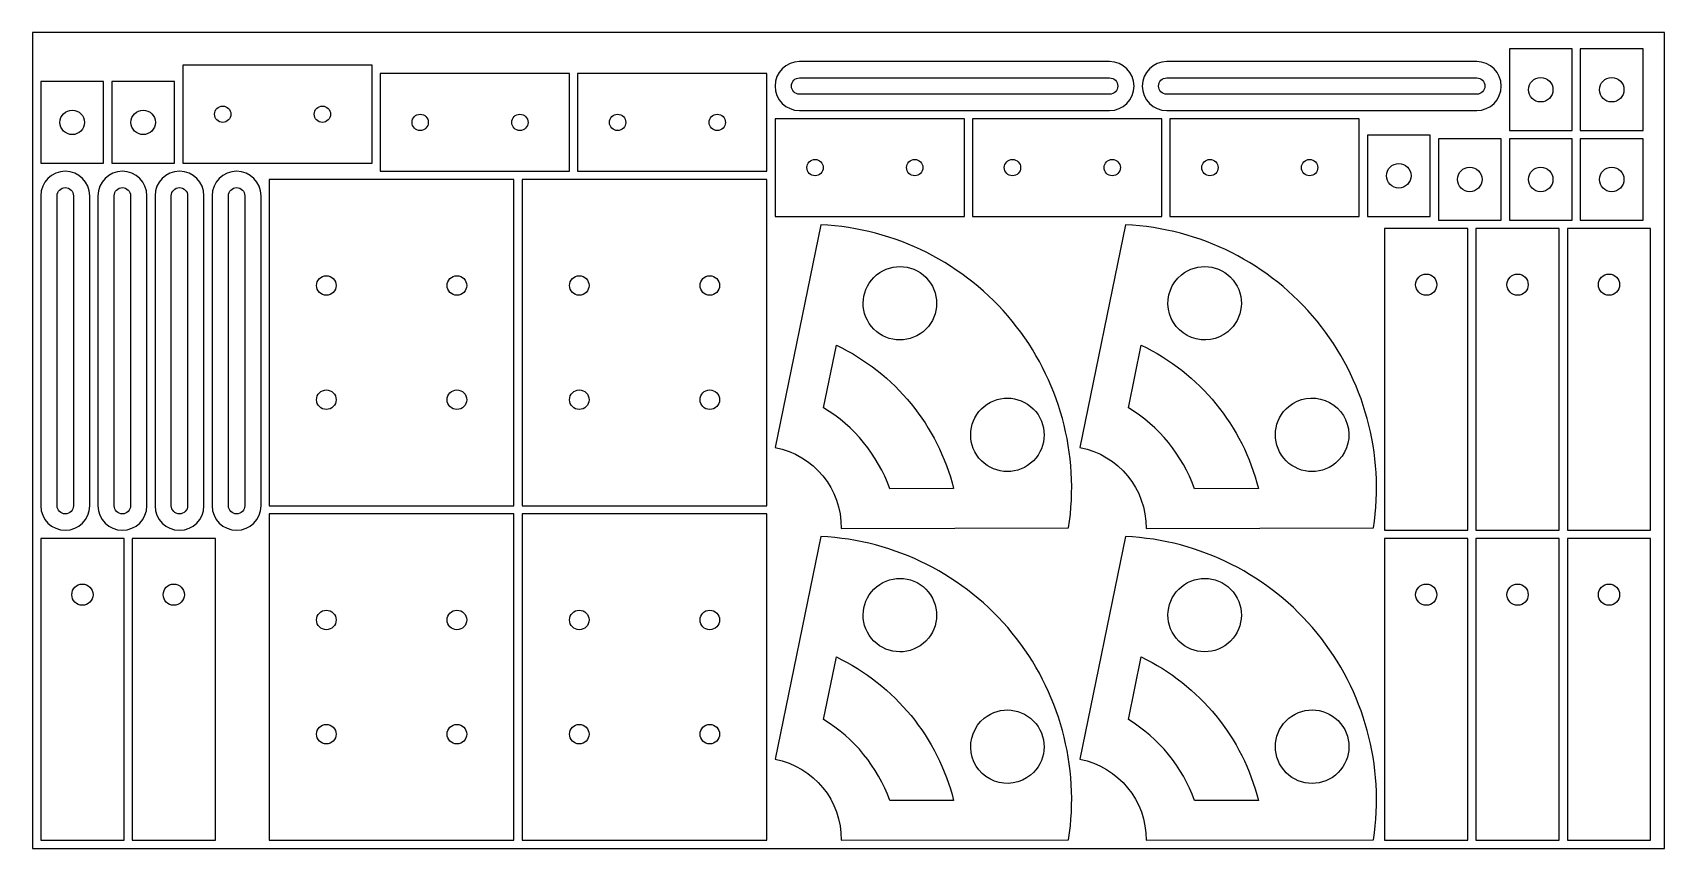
# Model space of a CAD drawing. Header units: metres. Extents: x 0 to 2000, y 0 to 1000.
import ezdxf

# ---------------------------------------------------------------- set-up
doc = ezdxf.new("R2010")
doc.units = ezdxf.units.M

msp = doc.modelspace()

# ---------------------------------------------------------------- linework, layer by layer
for points in [[(0, 0), (2000, 0), (2000, 1000), (0, 1000)], [(1810, 880), (1887, 880), (1887, 980), (1810, 980)], [(1897, 880), (1974, 880), (1974, 980), (1897, 980)], [(184, 840), (416, 840), (416, 960), (184, 960)], [(10, 840), (87, 840), (87, 940), (10, 940)], [(97, 840), (174, 840), (174, 940), (97, 940)], [(426, 830), (658, 830), (658, 950), (426, 950)], [(668, 830), (900, 830), (900, 950), (668, 950)], [(910, 774.5), (1142, 774.5), (1142, 894.5), (910, 894.5)], [(1152, 774.5), (1384, 774.5), (1384, 894.5), (1152, 894.5)], [(1394, 774.5), (1626, 774.5), (1626, 894.5), (1394, 894.5)], [(1636, 774.5), (1713, 774.5), (1713, 874.5), (1636, 874.5)], [(1723, 770), (1800, 770), (1800, 870), (1723, 870)], [(1810, 770), (1887, 770), (1887, 870), (1810, 870)], [(1897, 770), (1974, 770), (1974, 870), (1897, 870)], [(290, 820), (290, 420), (590, 420), (590, 820)], [(600, 820), (600, 420), (900, 420), (900, 820)], [(1657.1, 390), (1759.1, 390), (1759.1, 760), (1657.1, 760)], [(1769.1, 390), (1871.1, 390), (1871.1, 760), (1769.1, 760)], [(1881.1, 390), (1983.1, 390), (1983.1, 760), (1881.1, 760)], [(290, 410), (290, 10), (590, 10), (590, 410)], [(600, 410), (600, 10), (900, 10), (900, 410)], [(10, 10), (112, 10), (112, 380), (10, 380)], [(122, 10), (224, 10), (224, 380), (122, 380)], [(1657.1, 10), (1759.1, 10), (1759.1, 380), (1657.1, 380)], [(1769.1, 10), (1871.1, 10), (1871.1, 380), (1769.1, 380)], [(1881.1, 10), (1983.1, 10), (1983.1, 380), (1881.1, 380)]]:
    msp.add_lwpolyline(points, close=True)
for points in [[(940, 904.5), (1320, 904.5, 1), (1320, 964.5), (940, 964.5, 1)], [(1390, 904.5), (1770, 904.5, 1), (1770, 964.5), (1390, 964.5, 1)], [(940, 944.5), (1320, 944.5, -1), (1320, 924.5), (940, 924.5, -1)], [(1390, 944.5), (1770, 944.5, -1), (1770, 924.5), (1390, 924.5, -1)], [(1833.5, 930, -1), (1863.5, 930, -1)], [(1920.5, 930, -1), (1950.5, 930, -1)], [(33.5, 890, -1), (63.5, 890, -1)], [(120.5, 890, -1), (150.5, 890, -1)], [(223, 900, -1), (243, 900, -1)], [(345.2, 900, -1), (365.2, 900, -1)], [(465, 890, -1), (485, 890, -1)], [(587.2, 890, -1), (607.2, 890, -1)], [(707, 890, -1), (727, 890, -1)], [(829.2, 890, -1), (849.2, 890, -1)], [(949, 834.5, -1), (969, 834.5, -1)], [(1071.2, 834.5, -1), (1091.2, 834.5, -1)], [(1191, 834.5, -1), (1211, 834.5, -1)], [(1313.2, 834.5, -1), (1333.2, 834.5, -1)], [(1433, 834.5, -1), (1453, 834.5, -1)], [(1555.2, 834.5, -1), (1575.2, 834.5, -1)], [(10, 800), (10, 420, 1), (70, 420), (70, 800, 1)], [(80, 800), (80, 420, 1), (140, 420), (140, 800, 1)], [(150, 800), (150, 420, 1), (210, 420), (210, 800, 1)], [(220, 800), (220, 420, 1), (280, 420), (280, 800, 1)], [(1659.5, 824.5, -1), (1689.5, 824.5, -1)], [(1746.5, 820, -1), (1776.5, 820, -1)], [(1833.5, 820, -1), (1863.5, 820, -1)], [(1920.5, 820, -1), (1950.5, 820, -1)], [(50, 800), (50, 420, -1), (30, 420), (30, 800, -1)], [(120, 800), (120, 420, -1), (100, 420), (100, 800, -1)], [(190, 800), (190, 420, -1), (170, 420), (170, 800, -1)], [(260, 800), (260, 420, -1), (240, 420), (240, 800, -1)], [(910, 491.5, -0.362593), (991.1, 392.3), (1269.8, 392.8, 0.44513), (966.1, 764.5)], [(1283.6, 491.5, -0.362593), (1364.7, 392.3), (1643.4, 392.8, 0.44513), (1339.7, 764.5)], [(360, 702, -1), (360, 678, -1)], [(520, 702, -1), (520, 678, -1)], [(670, 702, -1), (670, 678, -1)], [(830, 702, -1), (830, 678, -1)], [(1034.5, 703.1, -1), (1091.5, 633.4, -1)], [(1408.1, 703.1, -1), (1465, 633.4, -1)], [(1695.1, 691, -1), (1721.1, 691, -1)], [(1807.1, 691, -1), (1833.1, 691, -1)], [(1919.1, 691, -1), (1945.1, 691, -1)], [(1050.6, 440.9, 0.171928), (969.5, 540.1), (985.2, 616.9, -0.223226), (1128.9, 441)], [(1424.1, 440.9, 0.171928), (1343, 540.1), (1358.8, 616.9, -0.223226), (1502.5, 441)], [(360, 562, -1), (360, 538, -1)], [(520, 562, -1), (520, 538, -1)], [(670, 562, -1), (670, 538, -1)], [(830, 562, -1), (830, 538, -1)], [(1166.3, 541.8, -1), (1223.2, 472.1, -1)], [(1539.8, 541.8, -1), (1596.8, 472.1, -1)], [(910, 109.3, -0.362593), (991.1, 10), (1269.8, 10.5, 0.44513), (966.1, 382.3)], [(1283.6, 109.3, -0.362593), (1364.7, 10), (1643.4, 10.5, 0.44513), (1339.7, 382.3)], [(48, 311, -1), (74, 311, -1)], [(160, 311, -1), (186, 311, -1)], [(1034.5, 320.8, -1), (1091.5, 251.1, -1)], [(1408.1, 320.8, -1), (1465, 251.1, -1)], [(1695.1, 311, -1), (1721.1, 311, -1)], [(1807.1, 311, -1), (1833.1, 311, -1)], [(1919.1, 311, -1), (1945.1, 311, -1)], [(360, 292, -1), (360, 268, -1)], [(520, 292, -1), (520, 268, -1)], [(670, 292, -1), (670, 268, -1)], [(830, 292, -1), (830, 268, -1)], [(1050.6, 58.6, 0.171928), (969.5, 157.9), (985.2, 234.6, -0.223226), (1128.9, 58.7)], [(1424.1, 58.6, 0.171928), (1343, 157.9), (1358.8, 234.6, -0.223226), (1502.5, 58.7)], [(1166.3, 159.5, -1), (1223.2, 89.8, -1)], [(1539.8, 159.5, -1), (1596.8, 89.8, -1)], [(360, 152, -1), (360, 128, -1)], [(520, 152, -1), (520, 128, -1)], [(670, 152, -1), (670, 128, -1)], [(830, 152, -1), (830, 128, -1)]]:
    msp.add_lwpolyline(points, format="xyb", close=True)

doc.saveas('drawing.dxf')
